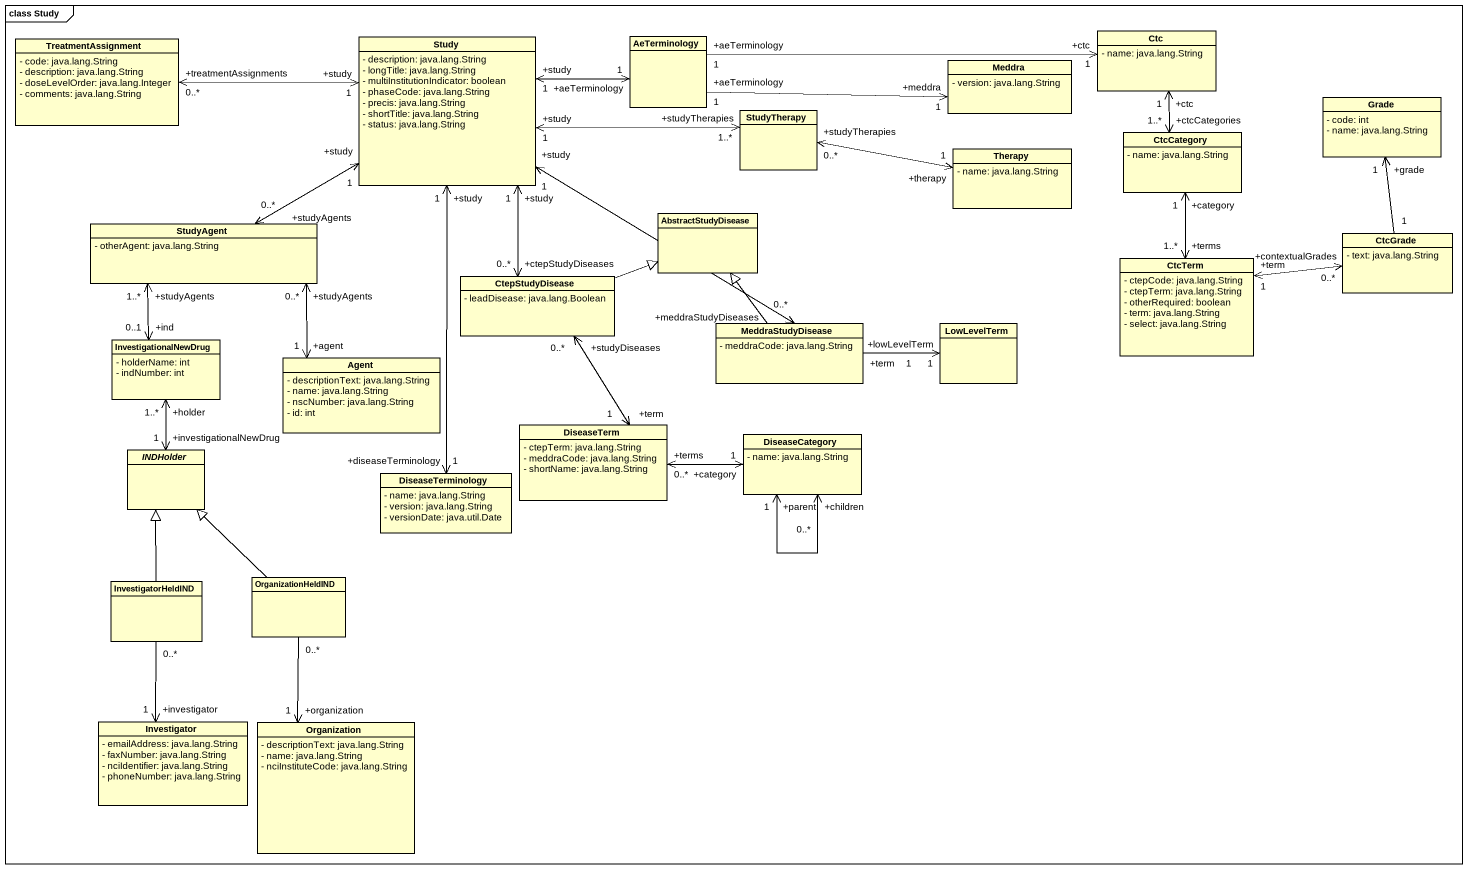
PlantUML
@startuml
mainframe class Study
hide circle
hide empty members
skinparam classAttributeIconSize 0
class TreatmentAssignment {
  - code: java.lang.String
  - description: java.lang.String
  - doseLevelOrder: java.lang.Integer
  - comments: java.lang.String
}
class Study {
  - description: java.lang.String
  - longTitle: java.lang.String
  - multiInstitutionIndicator: boolean
  - phaseCode: java.lang.String
  - precis: java.lang.String
  - shortTitle: java.lang.String
  - status: java.lang.String
}
class AeTerminology
class Ctc {
  - name: java.lang.String
}
class Meddra {
  - version: java.lang.String
}
class StudyTherapy
class Grade {
  - code: int
  - name: java.lang.String
}
class Therapy {
  - name: java.lang.String
}
class CtcCategory {
  - name: java.lang.String
}
class StudyAgent {
  - otherAgent: java.lang.String
}
class AbstractStudyDisease
class CtcGrade {
  - text: java.lang.String
}
class CtcTerm {
  - ctepCode: java.lang.String
  - ctepTerm: java.lang.String
  - otherRequired: boolean
  - term: java.lang.String
  - select: java.lang.String
}
class CtepStudyDisease {
  - leadDisease: java.lang.Boolean
}
class InvestigationalNewDrug {
  - holderName: int
  - indNumber: int
}
class MeddraStudyDisease {
  - meddraCode: java.lang.String
}
class LowLevelTerm
class "Agent" as Agent_ {
  - descriptionText: java.lang.String
  - name: java.lang.String
  - nscNumber: java.lang.String
  - id: int
}
class DiseaseTerm {
  - ctepTerm: java.lang.String
  - meddraCode: java.lang.String
  - shortName: java.lang.String
}
abstract class INDHolder
class DiseaseCategory {
  - name: java.lang.String
}
class DiseaseTerminology {
  - name: java.lang.String
  - version: java.lang.String
  - versionDate: java.util.Date
}
class InvestigatorHeldIND
class OrganizationHeldIND
class Investigator {
  - emailAddress: java.lang.String
  - faxNumber: java.lang.String
  - nciIdentifier: java.lang.String
  - phoneNumber: java.lang.String
}
class Organization {
  - descriptionText: java.lang.String
  - name: java.lang.String
  - nciInstituteCode: java.lang.String
}
Study "+study\n1" <-left-> "+treatmentAssignments\n0..*" TreatmentAssignment
Study "+study\n1" <-right-> "+aeTerminology\n1" AeTerminology
Study "+study\n1" <-right-> "+studyTherapies\n1..*" StudyTherapy
Study "+study\n1" <-left-> "+studyAgents\n0..*" StudyAgent
Study "+study\n1" <--> "+ctepStudyDiseases\n0..*" CtepStudyDisease
Study "+study\n1" <--> "+diseaseTerminology\n1" DiseaseTerminology
AeTerminology "+aeTerminology\n1" -right-> "+ctc\n1" Ctc
AeTerminology "+aeTerminology\n1" -right-> "+meddra\n1" Meddra
Ctc "+ctc\n1" <--> "+ctcCategories\n1..*" CtcCategory
Therapy "+therapy\n1" <-left-> "+studyTherapies\n0..*" StudyTherapy
CtcCategory "+category\n1" <--> "+terms\n1..*" CtcTerm
StudyAgent "+studyAgents\n0..*" <--> "+agent\n1" Agent_
CtcGrade "1" -up-> "+grade\n1" Grade
CtcTerm "+term\n1" <-right-> "+contextualGrades\n0..*" CtcGrade
CtepStudyDisease -right-|> AbstractStudyDisease
CtepStudyDisease "+studyDiseases\n0..*" <--> "+term\n1" DiseaseTerm
InvestigationalNewDrug "+ind\n0..1" <-up-> "+studyAgents\n1..*" StudyAgent
InvestigationalNewDrug "+holder\n1..*" <--> "+investigationalNewDrug\n1" INDHolder
MeddraStudyDisease "+meddraStudyDiseases\n0..*" <-up-> "+study\n1" Study
MeddraStudyDisease -up-|> AbstractStudyDisease
LowLevelTerm "+lowLevelTerm\n1" <-left- "+term\n1" MeddraStudyDisease
DiseaseTerm "+terms\n0..*" <-right-> "+category\n1" DiseaseCategory
DiseaseCategory "+parent\n1" <--> "+children\n0..*" DiseaseCategory
InvestigatorHeldIND -up-|> INDHolder
OrganizationHeldIND -up-|> INDHolder
Investigator "+investigator\n1" <-up- "0..*" InvestigatorHeldIND
Organization "+organization\n1" <-up- "0..*" OrganizationHeldIND
@enduml
